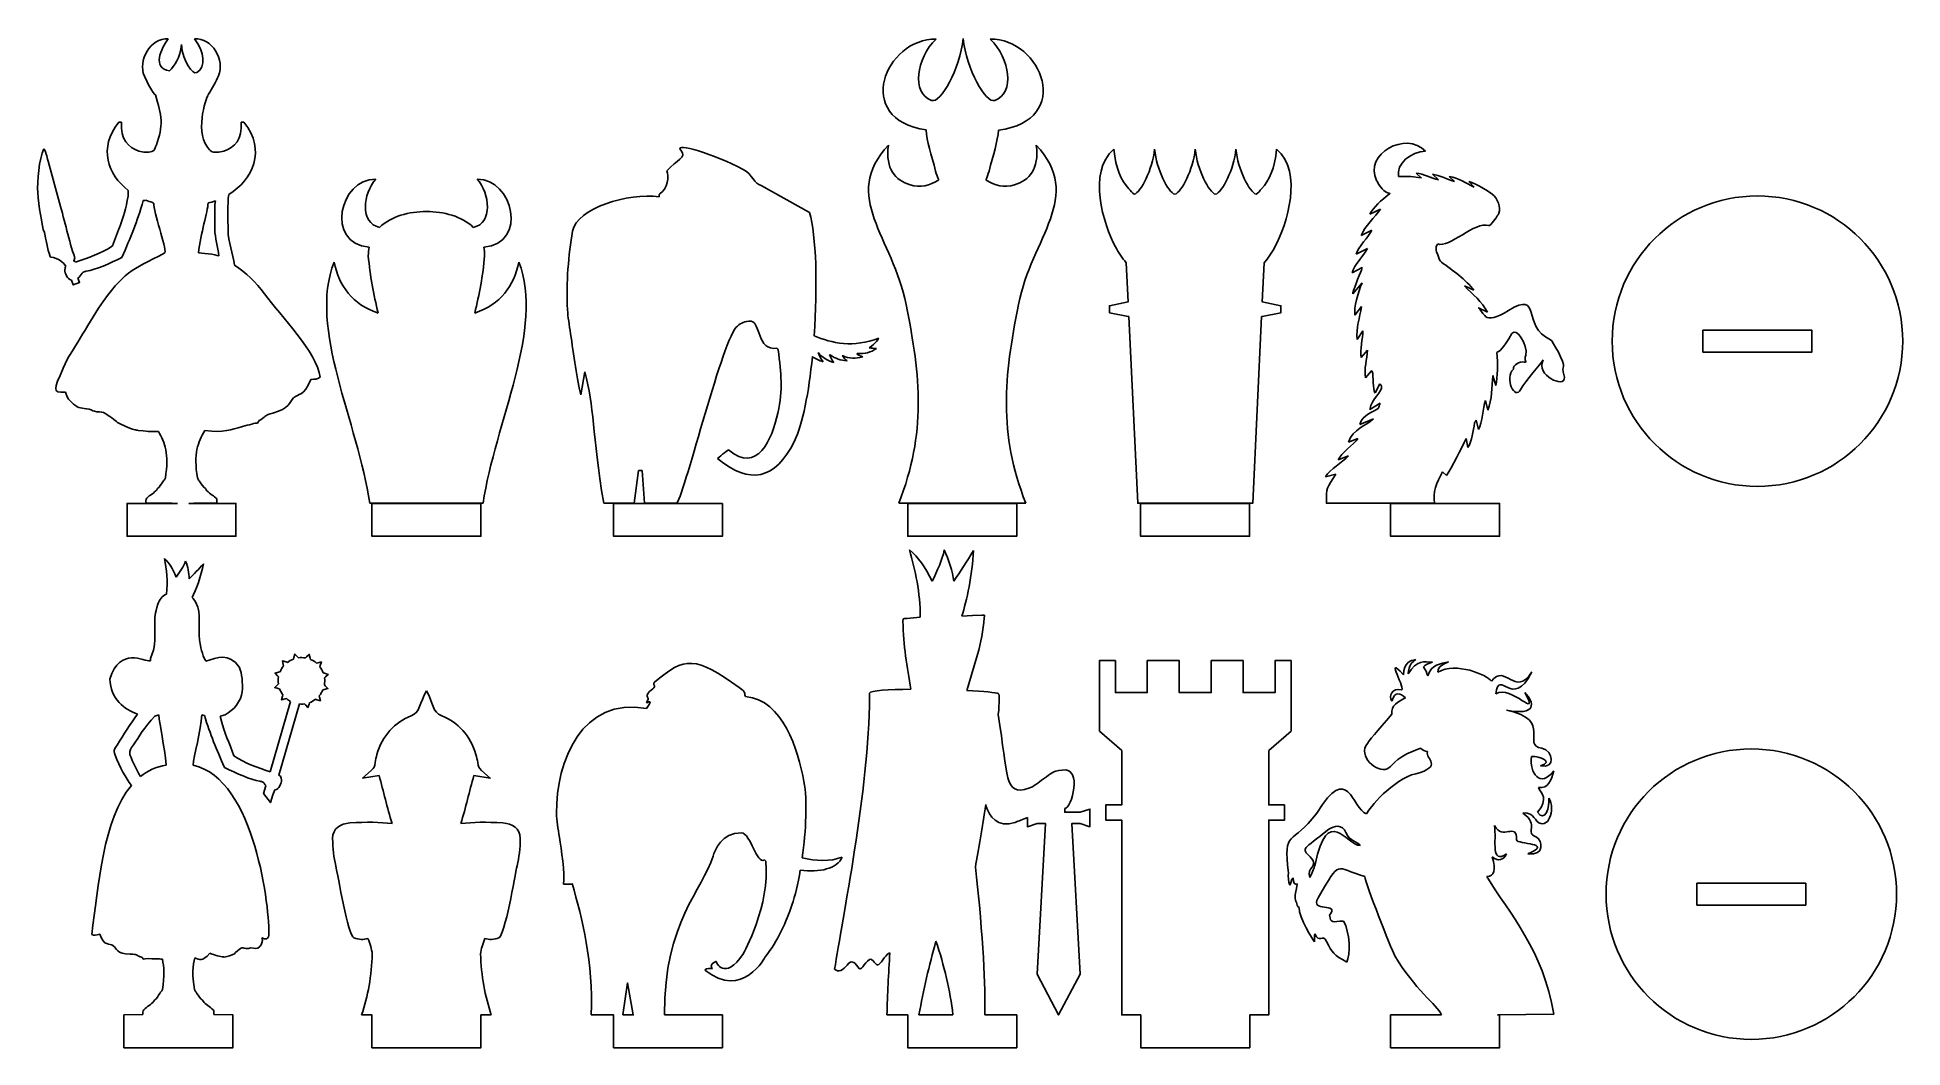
# Model space of a CAD drawing. Extents: x 15 to 208, y 27 to 131.
import ezdxf

# ---------------------------------------------------------------- set-up
doc = ezdxf.new("R2010")
doc.units = 0
doc.layers.get('0').update_dxf_attribs({"linetype": 'CONTINUOUS'})

msp = doc.modelspace()

# ---------------------------------------------------------------- linework, layer by layer
at = {"color": 1}
for points in [[(26.093102, 126.97446), (26.088234, 126.983614), (26.089054, 126.983482)], [(23.45092, 122.208282), (23.726854, 122.208282)], [(36.095702, 122.208282), (36.371636, 122.208282)], [(16.150643, 118.198045), (17.314122, 113.883591)], [(158.395194, 119.219628), (158.387838, 119.227486)], [(49.982411, 116.339321), (49.995217, 116.339162)], [(60.44729, 116.339162), (60.460202, 116.339321)], [(89.784529, 115.691912), (94.786344, 112.900505)], [(157.446239, 116.942915), (157.967363, 116.478889), (156.869924, 116.615758)], [(159.130444, 116.843987), (159.725942, 116.252987)], [(160.85095, 116.611419), (161.411364, 116.086803)], [(162.87459, 116.09228), (163.411376, 115.527606)], [(24.408289, 114.596405), (24.408289, 115.180658)], [(33.420076, 114.097639), (33.419547, 114.097639)], [(34.796915, 114.753964), (34.796386, 114.748037)], [(152.634527, 112.706327), (153.756069, 113.240706)], [(151.767514, 110.508513), (152.853681, 111.074007)], [(49.254066, 109.322254), (49.298013, 109.313628)], [(61.144494, 109.313628), (61.188521, 109.322254)], [(151.235622, 108.587691), (152.392883, 109.171785)], [(19.230366, 106.113678), (19.405653, 105.666082), (18.749857, 105.409278), (18.550414, 105.91868)], [(18.925646, 107.832385), (18.975758, 107.780182)], [(19.919183, 106.794371), (19.918812, 106.797229), (19.918945, 106.794371)], [(141.740467, 107.704274), (141.547797, 103.649851), (143.470127, 103.253982), (143.470127, 102.542544), (141.547797, 102.146701), (141.476333, 102.146701), (140.559287, 82.853099), (134.616666, 82.853099), (128.674045, 82.853099), (127.756946, 102.146701), (127.685483, 102.146701), (125.763152, 102.542544), (125.763152, 103.253982), (127.685562, 103.649851), (127.492813, 107.704274)], [(150.841419, 106.676552), (151.861202, 107.21834)], [(150.894521, 104.505884), (151.864721, 105.641688)], [(162.413871, 105.302995), (163.392564, 104.863786)], [(151.10759, 102.303599), (151.798126, 103.180957)], [(163.926917, 102.991118), (163.888764, 103.061841), (164.804963, 102.5853)], [(151.342275, 99.761482), (151.937614, 100.663632)], [(151.747723, 97.931385), (152.405636, 98.661662)], [(71.563283, 96.430801), (71.159688, 94.057118)], [(152.200266, 95.82472), (152.833811, 96.55206)], [(153.192163, 94.263229), (153.666455, 95.204537)], [(165.351248, 96.039906), (165.648852, 95.009327)], [(152.633786, 92.551348), (153.716329, 93.214341)], [(164.591048, 93.481041), (164.823114, 92.458876)], [(151.631412, 91.009727), (153.018305, 91.589852)], [(163.619577, 91.430546), (163.868656, 90.463785)], [(25.386533, 90.39764), (25.386295, 90.397719), (25.384125, 90.397957), (25.381056, 90.398222), (25.349332, 90.402349), (25.346025, 90.402878), (25.344146, 90.403143), (25.311894, 90.407879), (25.302236, 90.409466), (25.296971, 90.41026), (25.281387, 90.412641), (25.276122, 90.413435), (25.266227, 90.415023), (25.265777, 90.415102), (25.260538, 90.415896), (25.239821, 90.419574), (25.234715, 90.420367), (25.233365, 90.420632), (25.229555, 90.421426), (25.203838, 90.426373), (25.198652, 90.427432), (25.196244, 90.427961), (25.193546, 90.42849), (25.188386, 90.429548), (25.18328, 90.430607), (25.173067, 90.432723), (25.167907, 90.433782), (25.162801, 90.43484), (25.152588, 90.436957), (25.152588, 90.436957), (25.147508, 90.438015), (25.142402, 90.439073), (25.137295, 90.440132), (25.132268, 90.44119), (25.127188, 90.442513)], [(150.448513, 89.17418), (151.426201, 89.552243)], [(162.591697, 89.548195), (162.778678, 88.617523)], [(149.382004, 87.356466), (150.436659, 87.753658)], [(81.084685, 82.853099), (77.742759, 82.853099), (77.482885, 86.236432), (77.121967, 86.236432), (76.683605, 82.853099), (73.523845, 82.853099)], [(148.079037, 85.595479), (149.140571, 85.85985)], [(160.154355, 86.094959), (160.556046, 85.742243)], [(30.681745, 82.848812), (30.681745, 82.845532), (35.546453, 82.845532), (35.546453, 79.454235), (24.296317, 79.454235), (24.296317, 82.845532), (29.519483, 82.845532)], [(61.066812, 82.853019), (55.221293, 82.853019), (49.375801, 82.853019)], [(117.118051, 82.853099), (110.562602, 82.853099), (104.007153, 82.853099)], [(148.161904, 82.87035), (148.163492, 82.86982), (148.163359, 82.853099), (149.336866, 82.853099), (152.110228, 82.853099), (159.318325, 82.853099)]]:
    msp.add_lwpolyline(points, dxfattribs=at)
for points in [[(114.284707, 121.394397)], [(138.81825, 119.453017)], [(33.597744, 119.118293)], [(192.682125, 114.601564)], [(64.756189, 107.775737)], [(187.057136, 100.726655), (198.307113, 100.726655), (198.307113, 98.476639), (187.057136, 98.476639)], [(101.933322, 99.90097)], [(49.595326, 82.845532), (60.84533, 82.845532), (60.84533, 79.454235), (49.595326, 79.454235)], [(85.796014, 82.845532), (74.546037, 82.845532), (74.546037, 79.454235), (85.796014, 79.454235)], [(104.932427, 82.845532), (116.182431, 82.845532), (116.182431, 79.454235), (104.932427, 79.454235)], [(128.980883, 82.845532), (140.230886, 82.845532), (140.230886, 79.454235), (128.980882, 79.454235)], [(154.792865, 82.845532), (166.042869, 82.845532), (166.042869, 79.454235), (154.792865, 79.454235)], [(192.047098, 57.479028)], [(186.422109, 43.604093), (197.672087, 43.604093), (197.672087, 41.354102), (186.422109, 41.354102)]]:
    msp.add_lwpolyline(points, close=True, dxfattribs=at)
at = {"color": 6}
for points in [[(111.609161, 71.25276), (112.609339, 71.294617)], [(104.816936, 70.953437), (106.208565, 71.087686)], [(110.511669, 71.204394), (111.609161, 71.25276)], [(26.71998, 66.565137), (26.720562, 66.56482)], [(40.855371, 66.421283), (40.716994, 66.46195), (40.349726, 66.569344), (40.44024, 66.197631), (40.474371, 66.057455)], [(42.004589, 66.894543), (41.90492, 66.998948), (41.640628, 67.275623), (41.533154, 66.908328), (41.492567, 66.769951)], [(43.236832, 66.729602), (43.202728, 66.869778), (43.112267, 67.24165), (42.835592, 66.977411), (42.731187, 66.877742)], [(44.221056, 65.97083), (44.261643, 66.109366), (44.369276, 66.476555), (43.99743, 66.386041), (43.857307, 66.351909)], [(39.932054, 64.205186), (39.82757, 64.105517), (39.550975, 63.841278), (39.918164, 63.733725), (40.0567, 63.693244)], [(40.09681, 65.436901), (39.956555, 65.402849), (39.584868, 65.312335), (39.84916, 65.03566), (39.948776, 64.931256)], [(44.529163, 63.589897), (44.669419, 63.623949), (45.041264, 63.714463), (44.777051, 63.991138), (44.677356, 64.095543)], [(44.694157, 64.821612), (44.798562, 64.92136), (45.075316, 65.185441), (44.708127, 65.293126), (44.569592, 65.333634)], [(41.192265, 62.39025), (39.064062, 55.12585)], [(40.137027, 54.671402), (39.960629, 54.781442), (42.11148, 62.123047)], [(40.405209, 63.055968), (40.364648, 62.917432), (40.257095, 62.550244), (40.628861, 62.640758), (40.769117, 62.67481)], [(42.621306, 62.132493), (42.720921, 62.028009), (42.985293, 61.751334), (43.092767, 62.11855), (43.133275, 62.257059)], [(43.77055, 62.605595), (43.909059, 62.564928), (44.276195, 62.457454), (44.185734, 62.829247), (44.151629, 62.969423)], [(88.179672, 62.887482), (88.180995, 62.888011)], [(27.568578, 60.992456), (27.581251, 60.992456)], [(32.014689, 60.992774), (32.02903, 60.992774)], [(38.197922, 54.114375), (38.198187, 54.117232), (38.198055, 54.114375)], [(50.322083, 54.722255), (48.623537, 54.475187), (49.521904, 55.250099)], [(60.918751, 55.250178), (61.817171, 54.475266), (60.118651, 54.722308)], [(38.639485, 53.676542), (38.40308, 52.869536), (39.129917, 51.945982), (39.360157, 52.73198), (39.367142, 52.729281), (39.566559, 53.238604)], [(113.035821, 51.547043), (112.999679, 51.750005)], [(121.135087, 51.331487), (121.135087, 50.931966), (122.73362, 50.931966), (123.741418, 51.26759), (123.741418, 50.188646), (123.741418, 49.445246), (122.73362, 49.78087), (121.881397, 49.78087), (122.741293, 34.21485), (120.513343, 30.008478), (118.285313, 34.21485), (119.145182, 49.78087), (118.292959, 49.78087), (117.285188, 49.445246), (117.285188, 50.188646), (117.285188, 50.394756)], [(45.8529, 45.407757), (45.853429, 45.407757)], [(64.587226, 45.407837), (64.587755, 45.407757)], [(69.386, 43.506356), (70.262538, 43.506435), (70.273783, 43.586154)], [(34.170382, 35.999624), (34.170382, 35.999624), (34.171705, 35.999465), (34.173557, 35.9992), (34.192977, 35.996052), (34.195094, 35.995787), (34.196152, 35.995734), (34.21589, 35.993036), (34.221896, 35.992242), (34.225124, 35.991977), (34.234649, 35.990919), (34.237851, 35.990654), (34.243936, 35.990125), (34.244201, 35.990046), (34.247349, 35.989781), (34.260023, 35.988723), (34.263198, 35.988511), (34.263991, 35.988432), (34.266373, 35.988194), (34.282115, 35.9874), (34.285264, 35.987268), (34.286587, 35.987188), (34.288174, 35.987109), (34.291244, 35.98695), (34.294392, 35.986897), (34.300636, 35.986659), (34.303785, 35.986447), (34.306854, 35.986368), (34.313072, 35.986289), (34.313072, 35.986289), (34.316141, 35.98613), (34.319289, 35.98613), (34.322385, 35.98613), (34.325375, 35.986051), (34.328523, 35.986051)], [(49.624059, 36.303524), (49.624192, 36.307493)], [(60.816516, 36.307493), (60.816675, 36.303604)], [(25.928108, 30.04589), (23.979584, 30.008478), (23.979584, 26.617208), (35.229588, 26.617208), (35.229588, 30.008478), (33.280271, 30.04589)], [(61.91295, 30.008557), (60.84533, 30.008478), (60.84533, 26.617208), (49.595326, 26.617208), (49.595326, 30.008478), (48.527785, 30.008478)], [(72.234213, 30.008478), (74.546037, 30.008478), (74.546037, 26.617208), (85.796014, 26.617208), (85.796014, 30.008478), (79.795052, 30.008478)], [(72.234346, 30.008399), (72.234213, 30.008478)], [(112.900381, 30.008478), (116.182537, 30.008478), (116.182537, 26.617208), (104.932427, 26.617208), (104.932427, 30.008478), (102.778348, 30.008478)], [(106.087492, 30.008478), (109.591131, 30.008478)], [(171.646876, 30.069597), (165.861365, 30.008478), (166.042869, 30.008478), (166.042869, 26.617208), (154.792865, 26.617208), (154.792865, 30.008478)], [(154.792865, 30.008478), (160.057359, 30.008478)]]:
    msp.add_lwpolyline(points, dxfattribs=at)
for points in [[(143.852477, 51.704311), (143.852477, 50.136232), (142.209308, 50.136232), (142.209308, 30.008478), (140.241311, 30.008478), (140.241311, 26.617208), (128.991307, 26.617208), (128.991307, 30.008478), (127.023151, 30.008478), (127.023151, 50.136232), (125.380062, 50.136232), (125.380062, 51.704311), (127.023151, 51.704311), (127.023151, 57.316045), (124.72035, 59.326719), (124.72035, 63.309519), (124.72035, 66.608158), (126.369683, 66.608158), (126.369683, 63.309519), (129.668323, 63.309519), (129.668323, 66.608158), (132.966963, 66.608158), (132.966963, 63.309519), (136.265629, 63.309519), (136.265629, 66.608158), (139.564269, 66.608158), (139.564269, 63.309519), (142.862935, 63.309519), (142.862935, 66.608158), (144.512242, 66.608158), (144.512242, 63.309519), (144.512242, 59.326719), (142.209308, 57.315965), (142.209308, 51.704311)], [(55.220314, 63.475042)], [(27.174296, 60.881014)], [(58.763694, 49.787855)], [(151.645038, 47.498918)], [(75.493113, 30.008478), (75.992937, 33.309287), (76.572163, 30.008478)]]:
    msp.add_lwpolyline(points, close=True, dxfattribs=at)
at = {"color": 1}
for points in [[(26.089054, 126.983482), (25.37542, 128.568971), (26.723631, 130.991999), (28.55894, 130.827137)], [(28.55894, 130.827137), (27.802284, 129.851248), (26.841688, 127.779375), (28.691628, 127.514157)], [(28.691628, 127.514157), (29.170947, 128.022527), (29.791713, 128.861839), (29.911278, 130.262781)], [(29.911278, 130.262781), (30.065557, 128.45438), (31.054119, 127.112308), (31.496635, 127.352179)], [(31.26359, 130.828566), (33.082733, 130.990941), (34.424038, 128.61067), (33.753081, 127.023514)], [(31.496635, 127.352179), (32.505835, 127.899284), (32.291258, 129.503929), (31.26359, 130.828566)], [(106.839888, 121.420035), (99.243145, 122.527714), (102.570889, 130.884896), (107.868217, 130.806605)], [(107.868217, 130.806605), (105.754038, 128.806355), (105.312448, 125.237999), (107.388898, 124.465204)], [(107.388898, 124.465204), (108.29925, 124.126352), (110.333023, 127.670393), (110.650417, 130.882858)], [(110.650417, 130.882858), (110.967838, 127.670393), (113.00161, 124.126352), (113.911962, 124.465204)], [(113.432616, 130.806605), (118.770982, 130.885504), (122.111029, 122.396692), (114.284707, 121.394397)], [(113.911962, 124.465204), (115.988412, 125.237999), (115.546796, 128.806355), (113.432616, 130.806605)], [(27.228139, 125.035408), (27.022266, 125.017337), (26.219018, 126.697653), (26.093102, 126.97446)], [(33.753081, 127.023514), (33.496197, 126.415871), (33.036457, 125.686045), (32.725413, 125.108168)], [(27.325346, 119.896565), (28.078271, 121.75095), (27.894227, 122.995788), (27.228139, 125.035408)], [(32.725413, 125.108168), (32.61577, 125.114095), (31.229856, 121.542141), (32.599339, 119.654021)], [(24.408289, 115.180658), (22.312656, 116.807475), (21.306525, 119.55758), (23.45092, 122.208282)], [(23.726854, 122.208282), (23.611417, 120.441659), (24.407336, 119.618699), (25.52864, 119.23934)], [(34.293889, 119.23934), (35.41522, 119.618699), (36.211113, 120.441659), (36.095702, 122.208282)], [(36.371636, 122.208282), (38.717326, 119.308793), (37.293153, 116.290638), (34.796915, 114.753964)], [(107.802601, 117.180299), (107.376383, 118.837729), (106.87259, 120.294657), (106.839888, 121.420035)], [(114.284707, 121.394397), (114.245099, 120.272617), (113.745592, 118.825055), (113.322603, 117.180299)], [(15.074027, 114.947401), (15.032249, 116.076457), (15.204149, 118.413152), (15.69638, 119.459843)], [(15.69638, 119.459843), (15.799276, 119.356947), (15.73784, 119.461431), (15.83272, 119.256908)], [(26.872115, 119.203859), (27.189086, 119.290484), (27.197632, 119.582028), (27.325346, 119.896565)], [(32.599339, 119.654021), (32.926787, 119.202139), (32.999786, 119.110937), (33.597744, 119.118293)], [(81.47894, 119.344194), (80.779197, 120.164614), (84.928948, 118.938297), (87.932763, 117.336747)], [(104.767883, 103.374658), (103.392737, 110.329416), (97.966583, 114.555156), (102.92416, 119.847749)], [(102.92416, 119.847749), (102.60031, 117.362782), (103.651209, 116.244362), (105.17288, 115.746681)], [(115.952402, 115.746681), (117.474074, 116.244362), (118.524893, 117.362782), (118.201043, 119.847749)], [(118.201043, 119.847749), (123.1587, 114.555156), (117.73244, 110.329416), (116.357321, 103.374658)], [(126.390453, 109.33416), (125.145747, 111.658657), (123.42749, 117.035466), (126.211489, 119.453017)], [(126.211489, 119.453017), (126.420906, 117.383631), (126.952507, 116.199965), (127.763614, 115.332661)], [(128.314212, 114.774072), (129.010436, 114.989099), (130.212148, 117.321005), (130.41503, 119.453017)], [(130.41503, 119.453017), (130.617913, 117.321005), (131.819544, 114.989099), (132.515848, 114.774072)], [(132.515848, 114.774072), (133.212073, 114.989099), (134.413731, 117.321005), (134.616666, 119.453017)], [(134.616666, 119.453017), (134.819549, 117.321005), (136.021286, 114.989099), (136.717511, 114.774072)], [(136.717511, 114.774072), (137.413735, 114.989099), (138.615367, 117.321005), (138.81825, 119.453017)], [(138.81825, 119.453017), (139.021211, 117.321005), (140.222843, 114.989099), (140.919068, 114.774072)], [(141.469639, 115.332661), (142.280772, 116.199965), (142.812373, 117.383631), (143.021764, 119.453017)], [(143.021764, 119.453017), (145.805763, 117.035466), (144.087533, 111.658657), (142.842827, 109.33416)], [(158.387838, 119.227486), (156.417142, 121.355398), (151.976614, 118.957109), (153.349801, 116.195626)], [(15.83272, 119.256908), (15.882223, 119.150387), (15.914555, 119.030769), (15.948686, 118.916786)], [(15.948686, 118.916786), (16.017002, 118.687789), (16.084127, 118.45485), (16.150643, 118.198045)], [(25.52864, 119.23934), (25.992296, 119.0826), (26.440659, 119.08567), (26.872115, 119.203859)], [(33.597744, 119.118293), (33.825683, 119.121071), (34.057802, 119.159462), (34.293889, 119.23934)], [(80.046221, 117.207366), (81.043198, 118.346768), (82.170005, 118.53404), (81.47894, 119.344194)], [(155.622149, 116.595305), (155.320656, 117.924228), (156.917787, 119.189016), (158.395194, 119.219628)], [(49.298013, 109.313628), (44.714769, 109.689284), (46.263216, 116.387316), (49.982411, 116.339321)], [(49.995217, 116.339162), (48.663066, 114.877948), (48.32903, 111.77039), (50.385901, 111.359704)], [(60.056633, 111.359704), (62.113583, 111.77039), (61.779441, 114.877948), (60.44729, 116.339162)], [(60.460202, 116.339321), (64.179371, 116.387316), (65.727739, 109.689284), (61.144494, 109.313628)], [(79.32502, 114.838049), (80.108108, 115.289692), (80.330701, 116.655525), (80.046221, 117.207366)], [(87.932763, 117.336747), (88.933787, 116.803056), (89.072482, 115.807191), (89.784529, 115.691912)], [(105.17288, 115.746681), (106.223858, 115.402934), (107.212871, 115.683287), (108.12997, 116.276535)], [(108.12997, 116.276535), (108.015088, 116.532229), (107.891765, 116.833801), (107.802601, 117.180299)], [(113.322603, 117.180299), (113.233491, 116.833801), (113.110116, 116.532229), (112.995234, 116.276535)], [(112.995234, 116.276535), (113.912333, 115.683287), (114.901345, 115.402934), (115.952402, 115.746681)], [(153.349801, 116.195626), (153.528236, 115.836745), (153.9621, 115.142399), (154.419538, 114.962165)], [(156.869924, 116.615758), (156.869924, 116.615758), (156.115438, 116.612397), (155.622149, 116.595305)], [(159.725942, 116.252987), (159.008339, 116.449494), (158.203371, 116.921325), (157.446239, 116.942915)], [(161.411364, 116.086803), (160.786763, 116.257803), (159.78296, 116.783768), (159.130444, 116.843987)], [(163.411376, 115.527606), (162.558862, 115.94279), (161.824829, 116.432984), (160.85095, 116.611419)], [(165.655757, 114.424187), (165.268381, 115.003493), (163.577349, 115.852488), (162.87459, 116.09228)], [(15.624228, 111.106286), (15.621741, 111.558591), (15.125621, 113.553761), (15.074027, 114.947401)], [(17.314122, 113.883591), (17.880833, 112.008224), (18.284613, 109.989162), (18.902257, 108.212168)], [(22.801871, 109.434596), (23.284736, 111.069535), (23.966937, 111.950386), (24.408289, 114.596405)], [(25.96732, 114.140316), (25.340628, 111.883579), (24.648821, 110.286977), (23.768923, 108.256644)], [(26.236269, 114.158017), (26.164196, 114.143094), (26.151152, 114.140475), (25.96732, 114.140316)], [(26.912332, 113.94045), (26.683732, 114.001277), (26.457831, 114.074091), (26.236269, 114.158017)], [(27.076876, 113.839723), (27.05309, 113.853746), (26.989961, 113.892825), (26.912332, 113.94045)], [(28.213579, 108.736201), (28.34468, 109.303574), (27.022425, 112.970778), (27.076876, 113.839723)], [(32.661463, 113.879913), (32.660405, 112.976837), (31.879725, 110.73915), (31.672345, 108.733132)], [(33.419547, 114.097639), (33.171077, 114.010564), (32.917712, 113.937883), (32.661463, 113.879913)], [(33.359328, 111.17693), (33.402587, 112.143082), (33.284028, 113.111907), (33.420076, 114.097639)], [(34.796386, 114.748037), (34.670312, 113.834537), (34.738866, 112.018569), (34.728124, 111.082791)], [(70.318656, 110.963993), (70.735428, 113.306614), (76.055246, 115.003942), (79.251598, 114.494858)], [(79.251598, 114.494858), (79.287291, 114.548251), (79.180187, 114.754493), (79.32502, 114.838049)], [(127.763614, 115.332661), (127.933424, 115.151104), (128.11342, 114.915069), (128.314212, 114.774072)], [(140.919068, 114.774072), (141.119913, 114.915069), (141.299856, 115.151104), (141.469639, 115.332661)], [(154.634327, 114.77693), (153.894367, 114.204372), (152.984412, 113.390011), (152.634527, 112.706327)], [(154.419538, 114.962165), (154.749526, 114.832281), (154.788685, 114.896389), (154.634327, 114.77693)], [(165.798844, 112.545064), (166.134547, 112.793164), (166.150687, 113.684095), (165.655757, 114.424187)], [(177.682128, 99.601568), (177.682128, 107.885778), (184.397862, 114.601564), (192.682125, 114.601564)], [(192.682125, 114.601564), (200.966387, 114.601564), (207.682121, 107.885778), (207.682121, 99.601568)], [(50.385901, 111.359704), (51.563852, 112.521886), (53.454988, 112.992818), (55.221293, 112.992818)], [(55.221293, 112.992818), (56.987625, 112.992818), (58.878761, 112.521886), (60.056633, 111.359704)], [(94.786344, 112.900505), (95.483389, 110.508963), (95.618697, 105.241717), (95.262753, 100.164522)], [(153.756069, 113.240706), (153.1992, 112.410153), (152.111922, 111.501891), (151.767514, 110.508513)], [(159.668131, 109.647744), (160.775571, 109.148846), (163.577349, 112.044287), (164.91032, 111.545389)], [(164.91032, 111.545389), (165.104657, 111.472707), (165.812285, 112.473441), (165.798844, 112.545064)], [(15.852987, 110.484674), (15.809913, 110.740209), (15.754059, 110.972857), (15.624228, 111.106286)], [(16.385937, 108.287098), (16.223483, 108.585971), (15.937124, 109.984426), (15.852987, 110.484674)], [(33.762606, 108.422908), (33.704636, 109.346251), (33.375891, 110.238082), (33.359328, 111.17693)], [(34.728124, 111.082791), (34.762255, 109.843483), (35.243082, 108.6255), (35.404795, 107.440934)], [(69.790045, 102.83684), (69.650319, 105.729662), (69.87794, 108.487202), (70.318656, 110.963993)], [(152.853681, 111.074007), (152.577086, 110.445886), (151.407812, 109.262855), (151.235622, 108.587691)], [(17.979972, 107.351478), (17.649296, 107.778595), (17.305946, 108.16994), (16.385937, 108.287098)], [(18.902257, 108.212168), (18.86032, 108.058286), (18.824337, 107.953432), (18.797931, 107.86178)], [(18.975758, 107.780182), (20.28907, 108.218544), (21.602409, 108.644391), (22.801871, 109.434596)], [(23.768923, 108.256644), (22.482836, 107.596562), (21.120074, 107.014796), (20.095263, 106.821438)], [(21.349732, 103.012206), (24.100869, 106.973256), (24.615299, 106.806675), (28.213579, 108.736201)], [(31.672345, 108.733132), (31.822655, 108.744139), (33.554167, 108.535277), (33.762606, 108.422908)], [(49.216654, 108.422167), (49.216654, 108.73808), (49.244859, 109.034995), (49.298093, 109.31376)], [(50.220298, 102.507963), (49.787784, 104.430981), (49.378129, 106.365217), (49.216654, 108.422167)], [(49.298093, 109.31376), (49.283488, 109.316539), (49.268936, 109.319237), (49.254066, 109.322254)], [(61.22588, 108.422167), (61.064484, 106.365217), (60.65483, 104.430981), (60.222289, 102.507963)], [(61.188521, 109.322254), (61.173678, 109.319237), (61.159125, 109.316539), (61.144494, 109.31376)], [(61.144494, 109.31376), (61.197755, 109.034995), (61.22588, 108.73808), (61.22588, 108.422167)], [(127.492813, 107.704274), (127.072734, 108.207829), (126.705228, 108.746388), (126.390453, 109.33416)], [(142.842827, 109.33416), (142.528131, 108.746388), (142.160546, 108.207829), (141.740467, 107.704274)], [(152.392883, 109.171785), (152.075092, 108.450002), (150.993687, 107.468027), (150.841419, 106.676552)], [(159.625162, 108.617245), (159.512053, 108.882966), (159.350498, 109.263357), (159.668131, 109.647744)], [(160.066143, 107.754359), (159.805238, 107.938192), (159.833363, 108.126892), (159.625162, 108.617245)], [(18.550414, 105.91868), (18.123667, 105.985805), (17.842204, 106.636812), (17.874298, 106.96733)], [(17.874298, 106.96733), (17.906391, 107.297847), (17.924859, 107.235961), (17.979972, 107.351478)], [(18.797931, 107.86178), (18.838863, 107.856462), (18.881699, 107.846487), (18.925646, 107.832385)], [(19.659441, 106.636733), (19.548237, 106.423584), (19.400255, 106.24208), (19.230366, 106.113678)], [(19.782816, 106.724548), (19.740377, 106.693354), (19.699208, 106.664091), (19.659441, 106.636733)], [(19.918945, 106.794371), (19.880395, 106.788445), (19.84793, 106.772464), (19.782816, 106.724548)], [(20.095263, 106.821438), (20.003479, 106.804187), (19.957733, 106.804267), (19.919183, 106.794371)], [(35.404795, 107.440934), (36.584149, 106.647448), (37.60851, 105.722624), (38.508728, 104.491332)], [(49.375801, 82.853019), (48.146018, 91.160619), (42.982806, 100.980073), (45.686398, 107.775737)], [(45.686398, 107.775737), (46.210352, 105.261296), (47.534248, 103.436624), (50.220298, 102.507963)], [(60.222289, 102.507963), (62.908339, 103.436624), (64.232261, 105.261296), (64.756189, 107.775737)], [(64.756189, 107.775737), (67.459807, 100.980073), (62.296569, 91.160619), (61.066812, 82.853019)], [(151.802333, 106.930632), (151.553915, 106.491), (150.822237, 104.560336), (150.894521, 104.505884)], [(151.861202, 107.21834), (151.833236, 107.190982), (151.839454, 106.996354), (151.802333, 106.930632)], [(163.392564, 104.863786), (162.631226, 105.881321), (161.146464, 106.993206), (160.066143, 107.754359)], [(38.508728, 104.491332), (40.204999, 102.171598), (43.89628, 98.464336), (44.238968, 95.885177)], [(151.864721, 105.641688), (151.415856, 104.616216), (150.99067, 103.10055), (151.10759, 102.303599)], [(164.804963, 102.5853), (164.22624, 103.709462), (163.286943, 104.419207), (162.413871, 105.302995)], [(171.320883, 99.751719), (168.188428, 101.117683), (170.527451, 104.903183), (166.96854, 102.768895)], [(18.110174, 97.711728), (18.134859, 97.742314), (19.930348, 100.678872), (21.349732, 103.012206)], [(70.114213, 100.356292), (69.975386, 101.27384), (69.826188, 102.089392), (69.790045, 102.83684)], [(104.007153, 82.853099), (106.845894, 90.218093), (106.26307, 95.813105), (104.767883, 103.374658)], [(116.357321, 103.374658), (114.862213, 95.813105), (114.27931, 90.218093), (117.118051, 82.853099)], [(151.798126, 103.180957), (151.582438, 102.020838), (151.241469, 100.96949), (151.342275, 99.761482)], [(164.616024, 102.124872), (164.35533, 102.435229), (164.104161, 102.732753), (163.926917, 102.991118)], [(166.96854, 102.768895), (165.662054, 101.985305), (165.010756, 101.873386), (164.616024, 102.124872)], [(71.159688, 94.057118), (70.773819, 95.351407), (70.405043, 98.432771), (70.114213, 100.356292)], [(87.329486, 101.162398), (85.865388, 100.1088), (82.01369, 84.247559), (81.084685, 82.853099)], [(88.759347, 101.652591), (88.042882, 101.687014), (87.765229, 101.475982), (87.329486, 101.162398)], [(91.412774, 98.871582), (89.338653, 98.550669), (89.722431, 101.606395), (88.759347, 101.652591)], [(151.937614, 100.663632), (151.928486, 99.928725), (151.61932, 98.654386), (151.747723, 97.931385)], [(165.780852, 98.418139), (166.022364, 98.583134), (166.394209, 98.77575), (167.323823, 100.390502)], [(167.323823, 100.390502), (167.736996, 101.108237), (169.013875, 99.237607), (168.75633, 98.159694)], [(91.546204, 98.724077), (91.546204, 98.724077), (91.496912, 98.777999), (91.412774, 98.871582)], [(91.510194, 92.173258), (92.074206, 94.693494), (91.84222, 96.140103), (91.546204, 98.724077)], [(95.262753, 100.164522), (97.046177, 99.372359), (99.353476, 98.913598), (101.933322, 99.90097)], [(97.304781, 97.387111), (96.637343, 97.61325), (96.051608, 97.928766), (95.681112, 98.444095)], [(95.681112, 98.444095), (95.788348, 98.088151), (95.943976, 97.773667), (96.193504, 97.46646)], [(99.808956, 98.345405), (99.758712, 98.329054), (99.70725, 98.313285), (99.654889, 98.298151)], [(99.654889, 98.298151), (99.845389, 98.16533), (100.052479, 98.056507), (100.291212, 97.970094)], [(101.714988, 98.849913), (101.066547, 98.448963), (100.475997, 98.233804), (99.808956, 98.345405)], [(101.933322, 99.90097), (101.933322, 99.90097), (101.647043, 99.384212), (100.946691, 98.902195)], [(100.946691, 98.902195), (101.188943, 98.863274), (101.43871, 98.852162), (101.714988, 98.849913)], [(152.405636, 98.661662), (152.366028, 97.776525), (152.025218, 96.686468), (152.200266, 95.82472)], [(165.648852, 95.009327), (165.866577, 95.957991), (165.852184, 97.266223), (165.780852, 98.418139)], [(172.649039, 96.994787), (172.821626, 97.290432), (171.514982, 99.667131), (171.320883, 99.751719)], [(192.682125, 84.601571), (184.397862, 84.601571), (177.682128, 91.317358), (177.682128, 99.601568)], [(207.682121, 99.601568), (207.682121, 91.317358), (200.966387, 84.601571), (192.682125, 84.601571)], [(17.449721, 94.331465), (16.505317, 94.380889), (16.928915, 95.025837), (18.110174, 97.711728)], [(73.523845, 82.853099), (72.288903, 90.216082), (72.606747, 92.784287), (71.563283, 96.430801)], [(95.080508, 98.014729), (94.715171, 94.349774), (94.0875, 91.02666), (93.225302, 89.281786)], [(96.193504, 97.46646), (95.780701, 97.606345), (95.399172, 97.780414), (95.080508, 98.014729)], [(96.950107, 98.173347), (96.917113, 98.178295), (96.884093, 98.183401), (96.850729, 98.188799)], [(96.850729, 98.188799), (96.954605, 97.903419), (97.097109, 97.642725), (97.304781, 97.387111)], [(98.674052, 97.560969), (98.016219, 97.635079), (97.411937, 97.801501), (96.950107, 98.173347)], [(98.248788, 98.088601), (98.22225, 98.087807), (98.195553, 98.087278), (98.168698, 98.087013)], [(98.168698, 98.087013), (98.308213, 97.895693), (98.471858, 97.722603), (98.674052, 97.560969)], [(100.291212, 97.970094), (99.560406, 97.810788), (98.856668, 97.78523), (98.248788, 98.088601)], [(152.833811, 96.55206), (152.807617, 96.549678), (152.942025, 96.453582), (152.956578, 96.248688)], [(167.486939, 96.722028), (166.494857, 95.789398), (167.627353, 93.416774), (168.241292, 94.633275)], [(168.585541, 97.44479), (168.081854, 97.516863), (167.442859, 97.155442), (167.486939, 96.722028)], [(168.241292, 94.633275), (168.650576, 95.444329), (170.339041, 97.295248), (170.560762, 97.667093)], [(168.75633, 98.159694), (168.501695, 97.600577), (169.033984, 97.402801), (168.585541, 97.44479)], [(170.560762, 97.667093), (169.67364, 96.105072), (172.865045, 94.64198), (172.749766, 95.88277)], [(172.749766, 95.88277), (172.716851, 96.237364), (172.49304, 96.642282), (172.649039, 96.994787)], [(43.267021, 95.647052), (42.526717, 93.777824), (42.018585, 94.257514), (41.501748, 93.751339)], [(44.238968, 95.885177), (43.879717, 95.625436), (43.787245, 95.68973), (43.267021, 95.647052)], [(153.846662, 94.974667), (153.990834, 94.407903), (152.821137, 93.644156), (152.633786, 92.551348)], [(152.956578, 96.248688), (153.005314, 95.563259), (153.029338, 94.241691), (153.192163, 94.263229)], [(153.666455, 95.204537), (153.761784, 95.127305), (153.826713, 95.052904), (153.846662, 94.974667)], [(164.823114, 92.458876), (165.306851, 93.627064), (165.241235, 94.802555), (165.351248, 96.039906)], [(17.477396, 94.330142), (17.468162, 94.330406), (17.458955, 94.330935), (17.449721, 94.331465)], [(17.957694, 94.343582), (17.770422, 94.330591), (17.611116, 94.324903), (17.477396, 94.330142)], [(18.768536, 93.108984), (18.412645, 93.428415), (18.059321, 93.76179), (17.957694, 94.343582)], [(20.392416, 92.561058), (19.592184, 92.754998), (19.359007, 92.579129), (18.768536, 93.108984)], [(21.186457, 92.310709), (20.808156, 92.344735), (20.681024, 92.491076), (20.392416, 92.561058)], [(41.501748, 93.751339), (41.022958, 93.282365), (41.102306, 92.655514), (39.373625, 92.17011)], [(153.50834, 92.642232), (153.151126, 92.387253), (151.842232, 92.019668), (151.631412, 91.009727)], [(153.716329, 93.214341), (153.618221, 92.879907), (153.612612, 92.898746), (153.50834, 92.642232)], [(163.868656, 90.463785), (164.264499, 91.19721), (164.349324, 92.684989), (164.591048, 93.481041)], [(22.098688, 92.105419), (21.747824, 92.310233), (21.607198, 92.272742), (21.186457, 92.310709)], [(23.309474, 91.196655), (23.098125, 91.447136), (22.347449, 91.960216), (22.098688, 92.105419)], [(25.127188, 90.442513), (24.454723, 90.594331), (23.889891, 90.983877), (23.309474, 91.196655)], [(36.236169, 90.7743), (34.932646, 90.479766), (34.405173, 90.116917), (32.33256, 90.357291)], [(37.769747, 91.129715), (37.576178, 91.170884), (36.88117, 90.951677), (36.236169, 90.7743)], [(38.159452, 91.526908), (37.868675, 91.339054), (37.97009, 91.484019), (37.769747, 91.129715)], [(39.373625, 92.17011), (38.44835, 91.910236), (38.716929, 91.887217), (38.159452, 91.526908)], [(86.4099, 88.373683), (89.416202, 85.834265), (90.899245, 89.443631), (91.510194, 92.173258)], [(153.018305, 91.589852), (152.178385, 90.776179), (150.947014, 90.601501), (150.448513, 89.17418)], [(162.778678, 88.617523), (163.220506, 89.309779), (163.290779, 90.310406), (163.474532, 91.15747)], [(163.474532, 91.15747), (163.523639, 91.247852), (163.572111, 91.338736), (163.619577, 91.430546)], [(25.460934, 90.389702), (25.435957, 90.392083), (25.411113, 90.39465), (25.386533, 90.39764)], [(26.745962, 90.283789), (26.362422, 90.262861), (26.268812, 90.316201), (25.460934, 90.389702)], [(27.531748, 90.286806), (27.246527, 90.271486), (26.998639, 90.272254), (26.745962, 90.283789)], [(28.255807, 85.468055), (28.658926, 87.967653), (28.231941, 89.092503), (27.531748, 90.286806)], [(32.33256, 90.357291), (31.60776, 89.136133), (31.155878, 88.01676), (31.566961, 85.468055)], [(93.225302, 89.281786), (91.226693, 85.237709), (88.613853, 84.75966), (85.271319, 87.475131)], [(151.426201, 89.552243), (150.983633, 88.922773), (149.694662, 88.044224), (149.382004, 87.356466)], [(160.556046, 85.742243), (161.17734, 86.544063), (162.080205, 88.510578), (162.591697, 89.548195)], [(85.271319, 87.475131), (85.310186, 87.540827), (86.261178, 88.308754), (86.4099, 88.373683)], [(150.436659, 87.753658), (149.783244, 87.049655), (148.522716, 86.386106), (148.079037, 85.595479)], [(27.435678, 84.383925), (27.696821, 84.530927), (27.790722, 84.809322), (27.993816, 85.073614)], [(27.993816, 85.073614), (28.123806, 85.242657), (28.1568, 85.27012), (28.255807, 85.468055)], [(31.566961, 85.468055), (31.665968, 85.27012), (31.698883, 85.242657), (31.828846, 85.073614)], [(31.828846, 85.073614), (32.032019, 84.809322), (32.125867, 84.530927), (32.38709, 84.383925)], [(149.140571, 85.85985), (148.18831, 84.357969), (148.157539, 84.554925), (148.161904, 82.87035)], [(159.318325, 82.853099), (159.153013, 83.964957), (159.529515, 85.014057), (160.154355, 86.094959)], [(26.235237, 82.886251), (26.255557, 83.259525), (26.215737, 83.315326), (26.477621, 83.517811)], [(29.519483, 82.845532), (27.977862, 82.857888), (26.465689, 82.879187), (26.235237, 82.886251)], [(26.477621, 83.517811), (26.782263, 83.753105), (27.289575, 84.048962), (27.435678, 84.383925)], [(33.587452, 82.886251), (33.37597, 82.879716), (32.084619, 82.861407), (30.681745, 82.848812)], [(32.38709, 84.383925), (32.533114, 84.048962), (33.040479, 83.753105), (33.345067, 83.517811)], [(33.345067, 83.517811), (33.607031, 83.315326), (33.567132, 83.259525), (33.587452, 82.886251)], [(177.047102, 42.479031), (177.047102, 50.763215), (183.762835, 57.479028), (192.047098, 57.479028)], [(192.047098, 57.479028), (200.331388, 57.479028), (207.047095, 50.763215), (207.047095, 42.479031)], [(192.047098, 27.479009), (183.762835, 27.479009), (177.047102, 34.194821), (177.047102, 42.479031)], [(207.047095, 42.479031), (207.047095, 34.194821), (200.331388, 27.479009), (192.047098, 27.479009)]]:
    msp.add_open_spline(points, degree=3, dxfattribs=at)
at = {"color": 6}
for points in [[(29.372798, 75.240163), (29.00889, 76.112706), (28.664879, 76.67439), (28.156958, 77.158286)], [(28.156958, 77.158286), (28.373573, 76.013329), (28.539175, 74.790901), (28.368995, 73.465206)], [(106.208565, 71.087686), (106.237881, 73.651181), (105.705301, 75.926175), (105.102766, 78.038317)], [(105.102766, 78.038317), (106.021346, 77.268221), (106.692012, 76.31625), (107.459171, 74.797277)], [(107.459171, 74.797277), (107.944946, 75.87765), (108.521024, 77.020042), (108.690833, 78.038317)], [(108.690833, 78.038317), (109.176608, 77.003082), (109.547104, 75.878841), (109.674237, 74.797277)], [(109.674237, 74.797277), (110.381865, 75.830607), (110.995275, 76.770381), (111.713936, 77.967144)], [(111.713936, 77.967144), (111.601197, 75.485696), (111.026707, 72.762605), (110.511669, 71.204394)], [(30.347788, 76.876505), (30.174089, 76.345354), (29.743665, 75.779781), (29.372798, 75.240163)], [(30.725269, 75.066226), (30.72212, 75.654606), (30.57308, 76.284844), (30.347788, 76.876505)], [(32.1886, 76.601047), (31.667556, 76.017615), (31.228374, 75.563325), (30.725269, 75.066226)], [(31.008399, 73.11503), (31.42705, 73.913939), (31.952724, 75.302631), (32.1886, 76.601047)], [(28.368995, 73.465206), (27.9391, 73.292274), (27.630252, 72.868729), (27.488277, 72.439522)], [(27.488277, 72.439522), (27.145827, 71.403546), (27.182577, 71.228551), (27.174534, 70.068247)], [(31.660677, 71.978406), (31.548467, 72.337975), (31.292271, 72.91945), (31.008399, 73.11503)], [(31.839535, 68.321124), (31.62128, 69.353634), (31.871417, 71.30229), (31.660677, 71.978406)], [(112.609339, 71.294617), (112.905011, 71.307), (112.851459, 71.344941), (112.827144, 71.01863)], [(27.174534, 70.068247), (27.16321, 68.424232), (27.247056, 68.205395), (26.737442, 66.820804)], [(104.436466, 70.663718), (104.43673, 71.021382), (104.421305, 70.936054), (104.816936, 70.953437)], [(105.24826, 63.639295), (104.874219, 66.000754), (104.433238, 68.136524), (104.436466, 70.663718)], [(112.827144, 71.01863), (112.634316, 68.432619), (111.764392, 65.998638), (111.034883, 63.511634)], [(26.720562, 66.56482), (26.007457, 66.517115), (23.608877, 68.073738), (22.523926, 64.702867)], [(32.446066, 66.555982), (32.22408, 66.756695), (31.913274, 67.972667), (31.839535, 68.321124)], [(35.903879, 65.87558), (34.786226, 67.522585), (33.650502, 66.893935), (32.446066, 66.555982)], [(155.876625, 63.587781), (156.532263, 63.431174), (154.052244, 67.46091), (156.11393, 65.138689)], [(26.737442, 66.820804), (26.716964, 66.750319), (26.717572, 66.720977), (26.71998, 66.565137)], [(36.194868, 63.389872), (36.266861, 64.223257), (36.17386, 65.344746), (35.903879, 65.87558)], [(40.474371, 66.057455), (40.317843, 65.871082), (40.190499, 65.661532), (40.09681, 65.436901)], [(41.492567, 66.769951), (41.264046, 66.686872), (41.048728, 66.569026), (40.855371, 66.421283)], [(42.731187, 66.877742), (42.491501, 66.920102), (42.245941, 66.925817), (42.004589, 66.894543)], [(43.857307, 66.351909), (43.671014, 66.508437), (43.461384, 66.636019), (43.236832, 66.729602)], [(44.569592, 65.333634), (44.486486, 65.562393), (44.368826, 65.77734), (44.221056, 65.97083)], [(87.529644, 63.830615), (82.983361, 67.026226), (81.942808, 67.085758), (78.756669, 64.362745)], [(156.11393, 65.138689), (156.212937, 66.453509), (156.799571, 66.599242), (157.402133, 66.707404)], [(156.61259, 65.228383), (157.485001, 66.746244), (158.290948, 66.471157), (159.105679, 66.438455)], [(157.402133, 66.707404), (157.032986, 66.423823), (156.642514, 66.182391), (156.61259, 65.228383)], [(159.105679, 66.438455), (158.74201, 66.306057), (158.318994, 66.20541), (158.19157, 65.945404)], [(158.19157, 65.945404), (158.399321, 65.672856), (158.530951, 65.359193), (158.628001, 65.026797)], [(158.628001, 65.026797), (159.05189, 66.262507), (159.941392, 66.279361), (160.767977, 66.460865)], [(159.687525, 65.407797), (161.548657, 66.486979), (164.736674, 65.159776), (165.214353, 64.466621)], [(160.767977, 66.460865), (160.289558, 66.22139), (159.693081, 66.093306), (159.687525, 65.407797)], [(165.214353, 64.466621), (166.597886, 66.40935), (167.647038, 62.708174), (169.369793, 65.429916)], [(169.369793, 65.429916), (167.339089, 61.404519), (166.027947, 65.911114), (165.650624, 63.167173)], [(22.523926, 64.702867), (22.600126, 62.63917), (24.032316, 61.529164), (25.391322, 61.085616)], [(39.948776, 64.931256), (39.906469, 64.69194), (39.900781, 64.446248), (39.932054, 64.205186)], [(40.0567, 63.693244), (40.139646, 63.464644), (40.257545, 63.249246), (40.405209, 63.055968)], [(44.151629, 62.969423), (44.30813, 63.155796), (44.43558, 63.365187), (44.529163, 63.589897)], [(44.677356, 64.095543), (44.719663, 64.334938), (44.725378, 64.58055), (44.694157, 64.821612)], [(78.595564, 63.679803), (77.506645, 62.866712), (78.363736, 62.894546), (78.025995, 62.413348)], [(78.756669, 64.362745), (78.548839, 64.185078), (79.000482, 63.982116), (78.595564, 63.679803)], [(88.180995, 62.888011), (88.004994, 63.129734), (88.345777, 63.256946), (87.529644, 63.830615)], [(100.978653, 63.245092), (101.079829, 63.515629), (102.944321, 63.626092), (105.24826, 63.639295)], [(154.908964, 62.405173), (154.527832, 62.940901), (154.971671, 63.803998), (155.876625, 63.587781)], [(165.650624, 63.167173), (167.230663, 64.181241), (170.301232, 60.318827), (168.642533, 63.301343)], [(34.444966, 61.000129), (35.285574, 61.465135), (36.11155, 62.425969), (36.194868, 63.389872)], [(40.769117, 62.67481), (40.899609, 62.565246), (41.041664, 62.469837), (41.192265, 62.39025)], [(42.11148, 62.123047), (42.283671, 62.110136), (42.469964, 62.112914), (42.621306, 62.132493)], [(43.133275, 62.257059), (43.361875, 62.340165), (43.577272, 62.457825), (43.77055, 62.605595)], [(53.645038, 60.892417), (54.614101, 61.250849), (54.48382, 62.21843), (55.220314, 63.475042)], [(55.220314, 63.475121), (55.956888, 62.21843), (55.826634, 61.250928), (56.795617, 60.892497)], [(77.962019, 61.650211), (71.244063, 62.884651), (68.638923, 56.229665), (68.638923, 50.825604)], [(78.025995, 62.413348), (77.63129, 61.851056), (78.89277, 63.039802), (77.962019, 61.650211)], [(94.204287, 54.112205), (93.592412, 57.4182), (92.053357, 62.539634), (88.179672, 62.887482)], [(97.373546, 34.728883), (98.140732, 39.723131), (100.929387, 53.257257), (100.978123, 62.849831)], [(100.978123, 62.849831), (100.961613, 63.062239), (100.960952, 63.197917), (100.978653, 63.245092)], [(111.034883, 63.511634), (112.771581, 63.427496), (114.08836, 63.312826), (114.27931, 63.201066)], [(114.27931, 63.201066), (114.41512, 63.121638), (114.39742, 62.306986), (114.277987, 61.037462)], [(154.924575, 61.074742), (154.775773, 61.974378), (155.587726, 62.355828), (156.343112, 62.767784)], [(156.343112, 62.767784), (155.781666, 63.23189), (155.247896, 63.500839), (154.908964, 62.405173)], [(168.642533, 63.301343), (169.757778, 62.277749), (169.819796, 60.852439), (166.772616, 61.486354)], [(25.391322, 61.085616), (24.609981, 60.023102), (23.969768, 59.011415), (23.263278, 57.867886)], [(24.954759, 57.892042), (25.579652, 58.797367), (26.040662, 59.663613), (27.174296, 60.881014)], [(27.174296, 60.881014), (27.328574, 60.90443), (27.462374, 60.941921), (27.568578, 60.992456)], [(27.581251, 60.992456), (27.663008, 59.904225), (28.161456, 57.831453), (28.338145, 55.804427)], [(31.121985, 55.789505), (31.199905, 56.723722), (31.924016, 59.410724), (32.014689, 60.992774)], [(32.02903, 60.992774), (32.075967, 60.992774), (32.168439, 60.974253), (32.295941, 60.949726)], [(32.295941, 60.949726), (32.884322, 58.954953), (33.53607, 57.450453), (34.348182, 55.576674)], [(33.914054, 60.871727), (34.088784, 60.898132), (34.267061, 60.939302), (34.444966, 61.000129)], [(35.315128, 56.754546), (34.902166, 58.153133), (34.343261, 59.000038), (33.914054, 60.871727)], [(50.104569, 56.908427), (50.649161, 58.799008), (51.979962, 60.276441), (53.645038, 60.892417)], [(56.795617, 60.892497), (58.460772, 60.27652), (59.791574, 58.799087), (60.336139, 56.908507)], [(114.277987, 61.037462), (115.305179, 54.635101), (114.847158, 52.563228), (117.434572, 53.411244)], [(152.253527, 57.816372), (152.56981, 58.387051), (153.369142, 59.22967), (154.924575, 61.074742)], [(166.772616, 61.486354), (171.670583, 60.456067), (168.182475, 57.885904), (170.429396, 57.542925)], [(23.263278, 57.867886), (23.035419, 57.470032), (22.873864, 57.460877), (23.065952, 56.823285)], [(24.603975, 56.880223), (24.526875, 57.408675), (24.671549, 57.481727), (24.954759, 57.892042)], [(154.620516, 55.520847), (153.794037, 54.810599), (151.492268, 56.442443), (152.253527, 57.816372)], [(23.065952, 56.823285), (23.571756, 55.621415), (24.159078, 54.458703), (24.745712, 53.705011)], [(25.685089, 54.624518), (25.271174, 55.34384), (24.886867, 56.080493), (24.603975, 56.880223)], [(39.064062, 55.12585), (37.776467, 55.555375), (36.491042, 55.979872), (35.315128, 56.754546)], [(49.521904, 55.250099), (49.863216, 55.544315), (49.85385, 55.64655), (49.921795, 56.081684)], [(49.921795, 56.081684), (49.96606, 56.364682), (50.02747, 56.640669), (50.104569, 56.908427)], [(60.336139, 56.908507), (60.413239, 56.640749), (60.474595, 56.364735), (60.518913, 56.081763)], [(60.518913, 56.081763), (60.586885, 55.64663), (60.577492, 55.544395), (60.918751, 55.250178)], [(147.160509, 50.834626), (150.480977, 56.261468), (150.751037, 51.307119), (152.305279, 50.773507)], [(157.894205, 57.545915), (155.6013, 56.803732), (155.034536, 55.876632), (154.620516, 55.520847)], [(157.39327, 54.914554), (160.255797, 55.676104), (158.397443, 56.437654), (158.593949, 57.199125)], [(158.593949, 57.199125), (158.339764, 57.26969), (158.092563, 57.355282), (157.894205, 57.545915)], [(169.349102, 56.713641), (169.115184, 54.997051), (170.26853, 53.344807), (171.655211, 55.234859)], [(170.283743, 55.750346), (171.708075, 56.162779), (170.158489, 56.760446), (169.349102, 56.713641)], [(170.429396, 57.542925), (171.635711, 57.290697), (171.839916, 55.379083), (170.283743, 55.750346)], [(28.338145, 55.804427), (27.306217, 55.632607), (26.431505, 55.220624), (25.685089, 54.624518)], [(38.933596, 38.220695), (39.09658, 40.636949), (37.527574, 54.487199), (31.121985, 55.789505)], [(34.348182, 55.576674), (35.634269, 54.916591), (36.997031, 54.334746), (38.021816, 54.141468)], [(38.021816, 54.141468), (38.113626, 54.124138), (38.159372, 54.124217), (38.197922, 54.114375)], [(38.198055, 54.114375), (38.236604, 54.108474), (38.269069, 54.092414), (38.334156, 54.044551)], [(38.334156, 54.044551), (38.376622, 54.013357), (38.417791, 53.984041), (38.457531, 53.956736)], [(38.457531, 53.956736), (38.510422, 53.855347), (38.57162, 53.761209), (38.639485, 53.676542)], [(39.566559, 53.238604), (39.993305, 53.305729), (40.274796, 53.956736), (40.242702, 54.287333)], [(40.242702, 54.287333), (40.210581, 54.61785), (40.19214, 54.555991), (40.137027, 54.671402)], [(51.677014, 49.787776), (51.134327, 51.421207), (50.80934, 53.081838), (50.322083, 54.722255)], [(60.118651, 54.722308), (59.631368, 53.081917), (59.306328, 51.42126), (58.763694, 49.787855)], [(94.030271, 46.226087), (94.427913, 49.05734), (94.56584, 52.157781), (94.204287, 54.112205)], [(117.434572, 53.411244), (117.942863, 53.577826), (118.374848, 54.008991), (118.945607, 54.378138)], [(118.945607, 54.378138), (119.854821, 54.966439), (119.753062, 55.185381), (120.889765, 55.30238)], [(120.889765, 55.30238), (123.043685, 55.603423), (121.835968, 51.30278), (121.135087, 51.331487)], [(152.305279, 50.773507), (152.480328, 51.245921), (155.070387, 54.397267), (157.39327, 54.914554)], [(171.655211, 55.234859), (171.391871, 54.275929), (171.103951, 53.351845), (170.055381, 53.509564)], [(24.745712, 53.705011), (21.796957, 50.213702), (21.351822, 43.274395), (20.649062, 38.323115)], [(171.135754, 52.411357), (171.892886, 51.156756), (171.025053, 49.006858), (169.88917, 50.014047)], [(170.055381, 53.509564), (170.354255, 52.817466), (171.16642, 52.387651), (169.972434, 50.932786)], [(169.972434, 50.932786), (170.743113, 49.87522), (171.258971, 51.446475), (171.135754, 52.411357)], [(68.638923, 50.825604), (68.638923, 50.077124), (68.824263, 49.262763), (68.96309, 48.345056)], [(112.999679, 51.750005), (112.625743, 49.391483), (112.235218, 47.07876), (111.9124, 45.268719)], [(116.008309, 49.897207), (114.202766, 49.20773), (113.299822, 50.596342), (113.035821, 51.547043)], [(117.285188, 50.394756), (116.824231, 50.211585), (116.380075, 50.039103), (116.008309, 49.897207)], [(144.247738, 44.694811), (143.658378, 49.296974), (144.627891, 47.409304), (147.160509, 50.834626)], [(151.645038, 47.498918), (150.246741, 47.549771), (148.269748, 51.798212), (147.018137, 45.55132)], [(169.88917, 50.014047), (169.514996, 50.611635), (169.109258, 50.956784), (168.455631, 50.842881)], [(168.455631, 50.842881), (170.289987, 49.594418), (168.510823, 48.860623), (169.868241, 48.355877)], [(45.53122, 48.210674), (45.53122, 49.318272), (46.350978, 49.757401), (47.323719, 49.831882)], [(45.853429, 45.407757), (45.652796, 46.278527), (45.53122, 47.209332), (45.53122, 48.210674)], [(47.323719, 49.831882), (49.05248, 49.964173), (50.40458, 49.897049), (51.677014, 49.787776)], [(58.763694, 49.787855), (60.036154, 49.897128), (61.388255, 49.964253), (63.116989, 49.831935)], [(63.116989, 49.831935), (64.089756, 49.757481), (64.909488, 49.318272), (64.909488, 48.210753)], [(64.909488, 48.210753), (64.909488, 47.209411), (64.787912, 46.278607), (64.587226, 45.407837)], [(68.96309, 48.345056), (69.143748, 47.150303), (69.53541, 44.566329), (69.386, 43.506356)], [(84.819675, 46.394256), (84.990437, 46.950887), (85.693118, 48.906607), (87.757714, 48.807362)], [(87.757714, 48.807362), (88.720877, 48.761086), (89.332276, 45.481206), (90.123142, 46.026962)], [(146.498548, 46.326735), (145.52377, 47.291908), (145.711413, 47.016001), (148.427784, 49.182435)], [(148.427784, 49.182435), (148.889164, 49.557456), (149.849549, 49.740151), (150.176997, 48.836837)], [(150.176997, 48.836837), (150.513521, 47.908493), (151.473905, 47.918468), (151.645038, 47.498918)], [(165.525979, 49.565922), (165.750081, 47.986492), (165.092486, 45.532429), (166.772616, 46.630582)], [(167.811291, 48.087007), (167.832379, 50.023652), (166.32645, 47.940825), (165.525979, 49.565922)], [(169.868241, 48.355877), (170.445668, 48.06801), (170.791955, 46.40939), (168.97477, 46.630582)], [(79.795052, 30.008478), (79.795052, 39.70559), (83.735862, 42.862651), (84.819675, 46.394256)], [(93.832865, 44.965506), (95.832745, 44.691371), (97.637785, 45.0942), (98.153326, 46.300197)], [(98.153326, 46.300197), (96.955954, 45.82056), (95.403538, 45.900067), (94.030271, 46.226087)], [(146.467195, 44.208666), (145.994464, 45.255886), (147.518252, 45.317164), (146.498548, 46.326735)], [(165.297538, 46.339355), (165.709203, 44.963469), (165.520502, 44.316457), (164.734584, 44.295899)], [(166.772616, 46.630582), (166.41998, 46.016087), (165.968098, 45.771136), (165.297538, 46.339355)], [(168.97477, 46.630582), (171.779697, 47.842559), (167.814837, 47.582182), (167.811291, 48.087007)], [(47.736601, 37.957487), (47.12798, 38.184897), (46.076844, 44.389482), (45.8529, 45.407757)], [(64.587755, 45.407757), (64.363865, 44.389561), (63.312754, 38.184976), (62.704133, 37.957567)], [(90.256572, 45.879509), (90.767165, 41.421889), (87.949961, 36.338687), (87.949961, 36.338687)], [(90.123142, 46.026962), (90.207227, 45.933431), (90.256572, 45.879509), (90.256572, 45.879509)], [(92.9649, 41.357383), (93.303513, 42.340496), (93.587173, 43.511383), (93.832865, 44.965506)], [(111.9124, 45.268719), (112.76621, 37.784397), (112.930993, 32.931436), (112.900381, 30.008478)], [(144.399079, 43.409624), (144.222893, 43.810282), (144.201965, 44.234833), (144.247738, 44.694811)], [(147.018137, 45.55132), (146.844517, 45.099068), (146.659865, 44.651922), (146.467195, 44.208666)], [(152.118298, 44.304286), (148.938218, 45.216755), (149.713791, 46.155602), (147.322487, 42.112107)], [(70.273783, 43.586154), (71.317247, 39.939587), (72.439027, 35.448894), (72.234346, 30.008399)], [(144.720601, 44.16456), (144.609979, 44.047429), (144.509781, 43.765938), (144.399079, 43.409624)], [(145.081043, 41.614955), (144.669087, 42.054375), (145.272681, 43.559166), (145.136711, 43.532232)], [(145.136711, 43.532232), (144.887183, 43.414413), (144.748488, 43.62518), (144.720601, 44.16456)], [(155.248266, 36.117522), (154.78424, 36.920691), (152.241065, 43.539137), (152.118298, 44.304286)], [(164.734584, 44.295899), (167.10787, 40.391707), (170.560206, 36.715639), (171.646876, 30.069597)], [(90.242787, 36.047619), (91.498658, 37.600644), (92.39549, 39.704399), (92.9649, 41.357383)], [(145.337636, 41.099997), (145.178013, 41.250439), (145.075884, 41.418449), (145.081043, 41.614955)], [(146.93474, 37.551908), (146.790516, 37.699122), (145.308611, 40.077223), (145.337636, 41.099997)], [(147.322487, 42.112107), (146.359959, 40.484629), (149.613382, 41.736743), (148.499539, 40.307464)], [(148.499539, 40.307464), (148.585343, 39.442409), (148.814631, 39.622801), (149.933845, 39.70432)], [(149.933845, 39.70432), (150.603162, 38.584259), (150.664492, 36.179831), (150.262273, 35.465324)], [(20.649062, 38.323115), (20.947962, 38.1786), (21.032549, 38.257948), (21.481653, 38.350791)], [(21.481653, 38.350791), (21.948087, 37.004009), (22.46212, 37.47248), (22.88032, 37.154318)], [(22.88032, 37.154318), (23.267855, 36.859493), (23.152047, 36.302307), (24.636069, 36.283575)], [(35.395323, 36.300825), (35.481048, 36.47725), (35.888665, 36.789749), (36.02773, 36.870764)], [(36.02773, 36.870764), (36.223919, 36.985064), (36.318878, 36.920638), (36.577614, 36.863118)], [(36.577614, 36.863118), (36.81013, 36.811445), (36.877466, 36.923046), (37.052515, 36.926406)], [(37.052515, 36.926406), (37.538369, 36.935852), (37.720482, 36.729847), (38.007872, 37.082034)], [(38.007872, 37.082034), (38.181201, 37.294204), (38.367044, 37.53008), (38.236472, 37.970928)], [(38.236472, 37.970928), (38.351222, 37.914837), (38.44925, 37.872847), (38.531535, 37.847632)], [(38.531535, 37.847632), (38.54233, 37.848426), (38.553125, 37.848955), (38.563762, 37.849749)], [(38.563762, 37.849749), (38.730264, 37.861523), (38.917166, 37.977093), (38.933596, 38.220695)], [(49.176887, 37.895019), (48.731408, 37.759791), (48.255079, 37.76376), (47.736601, 37.957487)], [(49.624192, 36.307493), (49.56937, 36.818006), (49.406863, 37.344157), (49.176887, 37.895019)], [(61.263821, 37.895019), (61.033872, 37.34421), (60.871338, 36.818086), (60.816516, 36.307493)], [(62.704133, 37.957567), (62.185656, 37.763839), (61.709247, 37.759791), (61.263821, 37.895019)], [(107.839272, 37.638585), (107.145667, 35.095278), (106.533976, 32.551865), (106.087492, 30.008478)], [(109.591131, 30.008478), (109.304852, 32.54234), (108.693982, 35.080197), (107.839272, 37.638585)], [(146.981333, 38.380953), (146.917436, 38.228765), (146.918468, 37.927272), (146.93474, 37.551908)], [(148.178388, 37.590907), (147.790059, 38.425562), (147.415806, 37.348496), (146.981333, 38.380953)], [(150.262273, 35.465324), (148.968963, 36.192584), (148.710438, 36.447219), (148.178388, 37.590907)], [(24.636069, 36.283575), (25.430401, 36.27352), (25.193704, 36.189833), (25.66072, 36.002031)], [(25.66072, 36.002031), (25.904322, 35.904136), (25.827514, 36.002031), (25.972426, 35.753614)], [(25.972426, 35.753614), (26.139087, 35.846165), (26.737045, 35.812114), (27.290845, 35.808515)], [(27.290845, 35.808515), (27.535796, 35.801557), (27.747066, 35.782507), (27.948149, 35.765626)], [(27.948149, 35.765626), (28.140448, 34.978411), (28.172463, 34.014825), (27.948678, 32.627694)], [(31.259701, 32.627694), (31.021576, 34.10436), (31.073011, 35.101205), (31.299441, 35.915989)], [(31.299441, 35.915989), (31.771881, 35.677123), (32.068638, 35.474241), (32.851355, 36.377158)], [(32.851355, 36.377158), (33.026482, 36.29646), (33.179173, 36.240818), (33.334642, 36.194992)], [(33.334642, 36.194992), (33.570069, 36.08609), (33.627669, 36.118633), (34.124609, 36.00862)], [(34.124609, 36.00862), (34.139928, 36.005233), (34.155142, 36.002243), (34.170382, 35.999624)], [(34.328523, 35.986051), (34.737807, 35.983299), (35.050465, 36.225842), (35.395323, 36.300825)], [(48.527785, 30.008478), (49.161965, 31.917367), (49.578234, 34.074436), (49.624059, 36.303524)], [(60.816675, 36.303604), (60.862501, 34.074515), (61.278744, 31.917447), (61.91295, 30.008557)], [(83.981634, 34.630484), (87.849366, 31.488372), (90.242787, 36.047619), (90.242787, 36.047619)], [(84.761837, 34.795796), (84.141813, 34.901312), (83.981634, 34.630484), (83.981634, 34.630484)], [(85.120189, 35.529062), (84.301806, 35.171928), (84.761837, 34.795796), (84.761837, 34.795796)], [(87.949961, 36.338687), (85.981646, 33.39578), (85.120189, 35.529062), (85.120189, 35.529062)], [(98.656563, 35.160154), (98.281358, 34.650963), (97.763409, 34.336188), (97.373546, 34.728883)], [(99.768739, 34.955842), (99.429438, 35.542133), (99.031795, 35.669318), (98.656563, 35.160154)], [(100.978123, 35.72234), (100.397839, 35.368487), (100.107988, 34.369499), (99.768739, 34.955842)], [(101.930015, 35.202963), (101.635878, 34.987487), (101.315017, 35.927763), (100.978123, 35.72234)], [(103.08119, 36.414808), (102.694264, 36.35189), (102.321439, 35.489481), (101.930015, 35.202963)], [(102.778348, 30.008478), (102.838726, 32.137183), (102.945142, 34.273561), (103.08119, 36.414808)], [(160.057359, 30.008478), (159.610187, 31.003576), (157.215972, 32.711911), (155.248266, 36.117522)], [(27.128549, 31.543644), (26.982446, 31.208628), (26.475134, 30.912824), (26.170572, 30.677477)], [(27.686767, 32.23328), (27.483594, 31.969041), (27.389772, 31.690567), (27.128549, 31.543644)], [(27.948678, 32.627694), (27.849671, 32.42976), (27.816678, 32.402322), (27.686767, 32.23328)], [(31.521665, 32.23328), (31.391622, 32.402322), (31.358708, 32.42976), (31.259701, 32.627694)], [(32.07983, 31.543644), (31.818659, 31.690567), (31.724759, 31.969041), (31.521665, 32.23328)], [(33.037859, 30.677477), (32.733218, 30.912824), (32.225853, 31.208628), (32.07983, 31.543644)], [(26.170572, 30.677477), (25.908609, 30.475044), (25.948428, 30.419164), (25.928108, 30.04589)], [(33.280271, 30.04589), (33.259871, 30.419164), (33.29977, 30.475044), (33.037859, 30.677477)]]:
    msp.add_open_spline(points, degree=3, dxfattribs=at)

doc.saveas('drawing.dxf')
